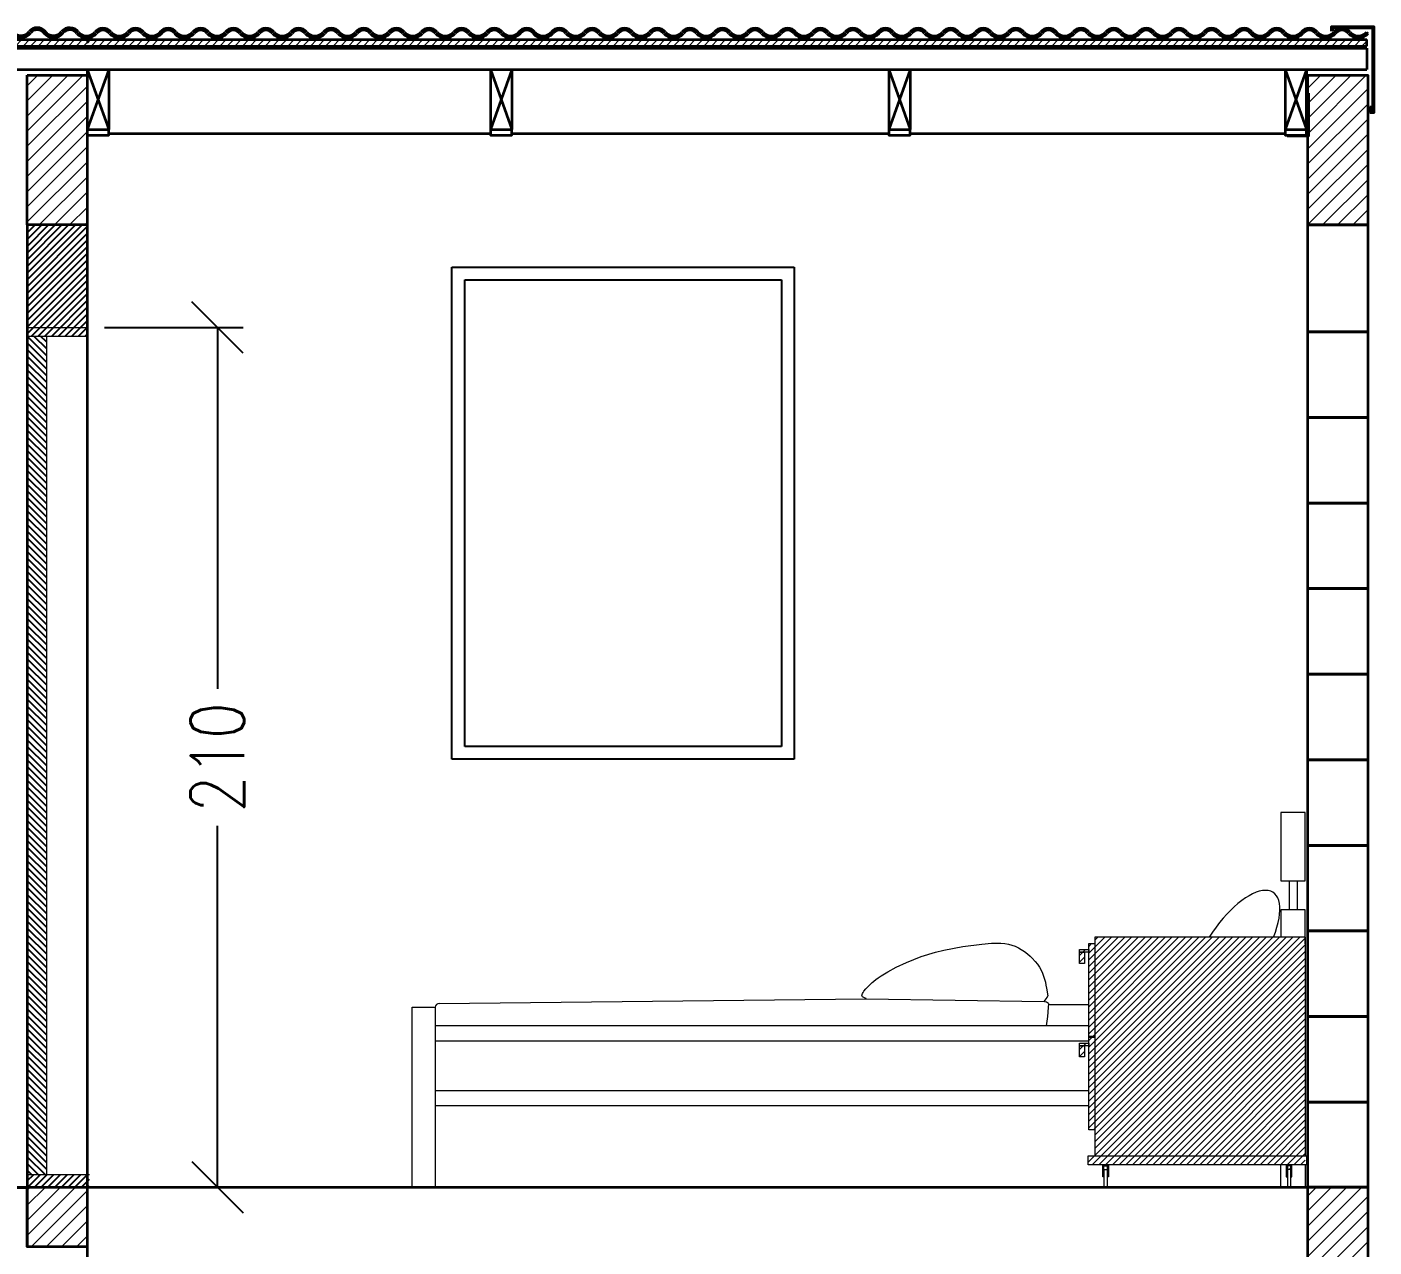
# Model space of a CAD drawing. Header units: metres. Extents: x -90 to 10476, y -9 to 23.
# Drawn here: x -45.351 to -42.203, y 9.561 to 12.412 of the extents above; entities that cross this region are included whole.
import ezdxf

# ---------------------------------------------------------------- set-up
doc = ezdxf.new("R2010")
doc.units = ezdxf.units.M
doc.header["$LTSCALE"] = 5
doc.header["$MEASUREMENT"] = 0
doc.layers.get('0').update_dxf_attribs({"color": 253})
for name, color, linetype, lineweight in [('A-ANNO-NOTE', 7, 'Continuous', 35), ('A-ELEV-MBE1', 7, 'Continuous', 35), ('A-FURN', 253, 'Continuous', 18), ('A-GLAZ-FULL', 4, 'Continuous', 25), ('A-SECT-MCUT', 7, 'Continuous', 35), ('A-SECT-PATT', 8, 'Continuous', 18)]:
    doc.layers.add(name, color=color, linetype=linetype, lineweight=lineweight)
doc.layers.add('quote', color=3, linetype='Continuous')
doc.styles.add('E-ROMANS', font='romans.shx', dxfattribs={"width": 0.8})
doc.dimstyles.new('E-0100_TICK_12', dxfattribs={"dimscale": 0.001, "dimtxt": 125, "dimasz": 120, "dimexe": 60, "dimexo": 40, "dimgap": 30, "dimtad": 0, "dimzin": 0, "dimdsep": 46, "dimtxsty": 'E-ROMANS', "dimblk": 'OBLIQUE', "dimcen": 60, "dimclrd": 256, "dimclre": 256, "dimclrt": 256, "dimadec": 0, "dimazin": 0, "dimtfac": 1, "dimtmove": 1, "dimatfit": 3, "dimldrblk": 'OPEN90', "dimfxl": 1, "dimtfill": 1, "dimtolj": 1, "dimtzin": 0, "dimlwd": -1, "dimarcsym": 0})
pattern_1 = [(45, (-50.12109, 3.721465), (-0.01767767, 0.01767767), [])]
pattern_2 = [(45, (10.137231, -9e-16), (-0.007857724, 0.007857724), [])]

# ---------------------------------------------------------------- blocks, each defined once
blk = doc.blocks.new('A$C5D344876')
for points in [[(-76.67, 26.21), (-35.17, 26.21), (-35.17, 69.36), (-76.67, 69.36)], [(-77.89, 66.36), (-79.69, 66.36), (-79.69, 66.9), (-77.89, 66.9)], [(-77.89, 68.08), (-76.67, 68.08), (-76.67, 49.77), (-77.89, 49.77)], [(-79.69, 66.36), (-78.73, 66.36), (-78.73, 64.17), (-79.69, 64.17)], [(-77.89, 47.93), (-79.69, 47.93), (-79.69, 48.48), (-77.89, 48.48)], [(-79.69, 47.93), (-78.73, 47.93), (-78.73, 45.74), (-79.69, 45.74)], [(-77.89, 49.66), (-76.67, 49.66), (-76.67, 31.34), (-77.89, 31.34)], [(-78.02, 26.21), (-34.94, 26.21), (-34.94, 24.48), (-78.02, 24.48)]]:
    blk.add_lwpolyline(points, close=True)
for points in [[(-74.87, 22.08), (-75.12, 22.08), (-75.12, 24.48), (-74, 24.48), (-74, 22.08), (-74.26, 22.08)], [(-74.87, 22.3), (-74.89, 22.3), (-74.89, 24.25), (-74.23, 24.25), (-74.23, 22.3), (-74.26, 22.3)], [(-38.08, 22.08), (-37.84, 22.08), (-37.84, 24.48), (-38.95, 24.48), (-38.95, 22.08), (-38.7, 22.08)], [(-38.08, 22.3), (-38.06, 22.3), (-38.06, 24.25), (-38.73, 24.25), (-38.73, 22.3), (-38.7, 22.3)], [(-74.87, 23.48), (-74.8, 23.52), (-74.71, 23.54), (-74.62, 23.56), (-74.54, 23.57), (-74.45, 23.56), (-74.38, 23.54), (-74.31, 23.52), (-74.26, 23.48)], [(-74.87, 20.15), (-74.87, 23.48)], [(-74.26, 23.48), (-74.26, 20.15)], [(-38.08, 23.48), (-38.16, 23.52), (-38.24, 23.54), (-38.33, 23.56), (-38.42, 23.57), (-38.5, 23.56), (-38.58, 23.54), (-38.65, 23.52), (-38.7, 23.48)], [(-38.7, 23.48), (-38.7, 20.15)], [(-38.08, 20.15), (-38.08, 23.48)], [(-74.87, 20.15), (-74.8, 20.11), (-74.71, 20.08), (-74.62, 20.07), (-74.54, 20.06), (-74.45, 20.07), (-74.38, 20.08), (-74.31, 20.11), (-74.26, 20.15)], [(-38.08, 20.15), (-38.16, 20.11), (-38.24, 20.08), (-38.33, 20.07), (-38.42, 20.06), (-38.5, 20.07), (-38.58, 20.08), (-38.65, 20.11), (-38.7, 20.15)]]:
    blk.add_lwpolyline(points)
blk = doc.blocks.new('_Oblique')
at = {"color": 0, "linetype": 'ByBlock', "lineweight": -2}
blk.add_line((-0.5, -0.5), (0.5, 0.5), dxfattribs=at)
blk = doc.blocks.new('*D277')
at = {"layer": 'quote', "lineweight": -2, "transparency": 16777216}
for p, q in [((-45.1699, 11.7101), (-44.8462, 11.7101)), ((-45.1699, 9.7012), (-44.8462, 9.7012))]:
    blk.add_line(p, q, dxfattribs=at)
at = {"layer": 'quote', "transparency": 16777216}
for p, q in [((-44.9062, 11.7101), (-44.9062, 10.8642)), ((-44.9062, 9.7012), (-44.9062, 10.5471))]:
    blk.add_line(p, q, dxfattribs=at)
at = {"layer": 'quote', "transparency": 16777216, "xscale": 0.12, "yscale": 0.12, "zscale": 0.12}
for p, rotation in [((-44.9062, 11.7101), 90), ((-44.9062, 9.7012), 270)]:
    blk.add_blockref('_Oblique', p, dxfattribs=dict(at, rotation=rotation))
at = {"layer": 'quote', "transparency": 16777216, "insert": (-44.9062, 10.7056), "char_height": 0.125, "attachment_point": 5, "rotation": 90, "style": 'E-ROMANS', "bg_fill": 3, "box_fill_scale": 1.25, "bg_fill_color": 256, "bg_fill_true_color": 13158600, "bg_fill_transparency": 0}
blk.add_mtext('\\A1;210', dxfattribs=at)
blk = doc.blocks.new('_Open90')
at = {"color": 0, "linetype": 'ByBlock', "lineweight": -2}
for p, q in [((-0.5, 0.5), (0, 0)), ((0, 0), (-1, 0)), ((0, 0), (-0.5, -0.5))]:
    blk.add_line(p, q, dxfattribs=at)

msp = doc.modelspace()

# ---------------------------------------------------------------- hatches: boundary and pattern name
at = {"true_color": 0x636466}
h = msp.add_hatch(dxfattribs=at)
h.set_pattern_fill('ANSI31', color=251, scale=0.0035)
h.set_pattern_definition(pattern_2)
h.paths.add_polyline_path([(-45.2101, 11.9497), (-45.3494, 11.9497), (-45.3494, 11.7101), (-45.2096, 11.7101)])
h.paths.add_polyline_path([(-45.2096, 11.7101), (-45.3494, 11.7101), (-45.3494, 11.6901), (-45.2096, 11.6901)])
h = msp.add_hatch(dxfattribs=at)
h.set_pattern_fill('ANSI31', color=251, scale=0.0035, angle=90)
h.set_pattern_definition([(135, (-28.74169, 2.262853), (-0.007857724, -0.007857724), [])])
h.paths.add_polyline_path([(-45.3506, 9.7301), (-45.3056, 9.7301), (-45.3057, 11.6901), (-45.3507, 11.6901)])
h = msp.add_hatch(dxfattribs=at)
h.set_pattern_fill('ANSI31', color=251, scale=0.0035)
h.set_pattern_definition(pattern_2)
h.paths.add_polyline_path([(-45.3495, 9.73), (-45.3496, 9.7012), (-45.2098, 9.7012), (-45.2051, 9.7012), (-45.2051, 9.73)])
at = {"layer": 'A-FURN', "true_color": 0x636466}
h = msp.add_hatch(dxfattribs=at)
h.set_pattern_fill('ANSI31', color=251, scale=0.0035)
h.set_pattern_definition([(45, (0, -3e-15), (-0.007857724, 0.007857724), [])])
h.paths.add_polyline_path([(-42.8699, 10.0381), (-42.8912, 10.0381), (-42.8912, 10.0316), (-42.8798, 10.0316), (-42.8699, 10.0316)])
h.paths.add_polyline_path([(-42.8798, 10.0316), (-42.8912, 10.0316), (-42.8912, 10.0057), (-42.8798, 10.0057)])
h.paths.add_polyline_path([(-42.8554, 10.0435), (-42.8699, 10.0435), (-42.8699, 9.9271), (-42.8554, 9.9271)])
h.paths.add_polyline_path([(-42.8554, 10.0786), (-42.8699, 10.0786), (-42.8699, 10.0534), (-42.8554, 10.0534)])
h.paths.add_polyline_path([(-42.8554, 10.0521), (-42.8699, 10.0521), (-42.8699, 10.0435), (-42.8554, 10.0435)])
h.paths.add_polyline_path([(-42.8554, 9.9271), (-42.8699, 9.9271), (-42.8699, 9.892), (-42.8554, 9.892)])
h.paths.add_polyline_path([(-42.8554, 9.892), (-42.8699, 9.892), (-42.8699, 9.835), (-42.8554, 9.835)])
h.paths.add_polyline_path([(-42.8699, 10.2565), (-42.8912, 10.2565), (-42.8912, 10.2501), (-42.8699, 10.2501)])
h.paths.add_polyline_path([(-42.8798, 10.2501), (-42.8912, 10.2501), (-42.8912, 10.2241), (-42.8798, 10.2241)])
h.paths.add_polyline_path([(-42.8554, 10.2705), (-42.8699, 10.2705), (-42.8699, 10.1274), (-42.8554, 10.1274)])
h.paths.add_polyline_path([(-42.8554, 10.1274), (-42.8699, 10.1274), (-42.8699, 10.0786), (-42.8554, 10.0786)])
h.paths.add_polyline_path([(-42.6285, 10.1815), (-42.6278, 10.1896), (-42.6267, 10.1979), (-42.6251, 10.2064), (-42.6232, 10.2148), (-42.621, 10.223), (-42.6185, 10.231), (-42.6157, 10.2388), (-42.6125, 10.2464), (-42.6089, 10.254), (-42.605, 10.2616), (-42.6006, 10.2693), (-42.5957, 10.2771), (-42.5902, 10.2853), (-42.59, 10.2857), (-42.8554, 10.2857), (-42.8554, 10.1274), (-42.4449, 10.1274), (-42.4441, 10.0786), (-42.4205, 10.0786), (-42.4205, 10.122), (-42.4017, 10.122), (-42.4017, 10.1897), (-42.4205, 10.1897), (-42.4205, 10.2857), (-42.4434, 10.2857), (-42.4444, 10.2837), (-42.4479, 10.2772), (-42.4518, 10.2704), (-42.4559, 10.2634), (-42.4604, 10.2561), (-42.4652, 10.2485), (-42.4703, 10.2408), (-42.4755, 10.2331), (-42.4808, 10.2254), (-42.4862, 10.2178), (-42.4916, 10.2105), (-42.497, 10.2034), (-42.5022, 10.1967), (-42.5074, 10.1904), (-42.5125, 10.1844), (-42.5176, 10.1787), (-42.5226, 10.1733), (-42.5276, 10.1682), (-42.5326, 10.1634), (-42.5376, 10.1588), (-42.5427, 10.1544), (-42.5477, 10.1503), (-42.5526, 10.1464), (-42.5575, 10.1428), (-42.5623, 10.1396), (-42.567, 10.1367), (-42.5715, 10.1343), (-42.5758, 10.1322), (-42.5799, 10.1306), (-42.5837, 10.1295), (-42.5875, 10.1288), (-42.591, 10.1285), (-42.5946, 10.1286), (-42.598, 10.1292), (-42.6015, 10.1301), (-42.6049, 10.1315), (-42.6084, 10.1332), (-42.6119, 10.1353), (-42.6153, 10.138), (-42.6185, 10.1411), (-42.6213, 10.1449), (-42.6239, 10.1493), (-42.6259, 10.1543), (-42.6274, 10.1601), (-42.6284, 10.1666), (-42.6287, 10.1738)])
h.paths.add_polyline_path([(-42.4755, 10.2331), (-42.4703, 10.2408), (-42.4652, 10.2485), (-42.4604, 10.2561), (-42.4559, 10.2634), (-42.4518, 10.2704), (-42.4479, 10.2772), (-42.4444, 10.2837), (-42.4434, 10.2857), (-42.59, 10.2857), (-42.5902, 10.2853), (-42.5957, 10.2771), (-42.6006, 10.2693), (-42.605, 10.2616), (-42.6089, 10.254), (-42.6125, 10.2464), (-42.6157, 10.2388), (-42.6185, 10.231), (-42.621, 10.223), (-42.6232, 10.2148), (-42.6251, 10.2064), (-42.6267, 10.1979), (-42.6278, 10.1896), (-42.6285, 10.1815), (-42.6287, 10.1738), (-42.6284, 10.1666), (-42.6274, 10.1601), (-42.6259, 10.1543), (-42.6239, 10.1493), (-42.6213, 10.1449), (-42.6185, 10.1411), (-42.6153, 10.138), (-42.6119, 10.1353), (-42.6084, 10.1332), (-42.6049, 10.1315), (-42.6015, 10.1301), (-42.598, 10.1292), (-42.5946, 10.1286), (-42.591, 10.1285), (-42.5875, 10.1288), (-42.5837, 10.1295), (-42.5799, 10.1306), (-42.5758, 10.1322), (-42.5715, 10.1343), (-42.567, 10.1367), (-42.5623, 10.1396), (-42.5575, 10.1428), (-42.5526, 10.1464), (-42.5477, 10.1503), (-42.5427, 10.1544), (-42.5376, 10.1588), (-42.5326, 10.1634), (-42.5276, 10.1682), (-42.5226, 10.1733), (-42.5176, 10.1787), (-42.5125, 10.1844), (-42.5074, 10.1904), (-42.5022, 10.1967), (-42.497, 10.2034), (-42.4916, 10.2105), (-42.4862, 10.2178), (-42.4808, 10.2254)], flags=17)
h.paths.add_polyline_path([(-42.4449, 10.1274), (-42.8554, 10.1274), (-42.8554, 10.0786), (-42.4441, 10.0786)], flags=17)
h.paths.add_polyline_path([(-42.4205, 10.0786), (-42.8554, 10.0786), (-42.8554, 10.0534), (-42.8554, 10.0435), (-42.4205, 10.0435)])
h.paths.add_polyline_path([(-42.4205, 10.0435), (-42.8554, 10.0435), (-42.8554, 9.9271), (-42.4205, 9.9271)])
h.paths.add_polyline_path([(-42.4205, 9.9271), (-42.8554, 9.9271), (-42.8554, 9.892), (-42.4205, 9.892)])
h.paths.add_polyline_path([(-42.4205, 9.892), (-42.8554, 9.892), (-42.8554, 9.835), (-42.8554, 9.7741), (-42.4205, 9.7741)])
h.paths.add_polyline_path([(-42.4205, 9.7741), (-42.8554, 9.7741), (-42.8714, 9.7741), (-42.8714, 9.7536), (-42.4205, 9.7536)])
h.paths.add_polyline_path([(-42.8343, 9.7509), (-42.8264, 9.7509), (-42.8264, 9.7278), (-42.8268, 9.7278), (-42.8268, 9.7251), (-42.8238, 9.7251), (-42.8238, 9.7536), (-42.837, 9.7536), (-42.837, 9.7251), (-42.8341, 9.7251), (-42.8341, 9.7278), (-42.8343, 9.7278)])
h.paths.add_polyline_path([(-42.8264, 9.7509), (-42.8343, 9.7509), (-42.8343, 9.7278), (-42.8341, 9.7278), (-42.8341, 9.7417), (-42.8332, 9.7422), (-42.8322, 9.7425), (-42.8311, 9.7427), (-42.8301, 9.7428), (-42.8291, 9.7427), (-42.8282, 9.7425), (-42.8274, 9.7422), (-42.8268, 9.7417), (-42.8268, 9.7278), (-42.8264, 9.7278)], flags=17)
h.paths.add_polyline_path([(-42.395, 9.7536), (-42.4082, 9.7536), (-42.4082, 9.7251), (-42.4052, 9.7251), (-42.4052, 9.7278), (-42.4056, 9.7278), (-42.4056, 9.7509), (-42.3977, 9.7509), (-42.3977, 9.7278), (-42.3979, 9.7278), (-42.3979, 9.7251), (-42.395, 9.7251)])
h.paths.add_polyline_path([(-42.3977, 9.7509), (-42.4056, 9.7509), (-42.4056, 9.7278), (-42.4052, 9.7278), (-42.4052, 9.7417), (-42.4046, 9.7422), (-42.4038, 9.7425), (-42.4029, 9.7427), (-42.4019, 9.7428), (-42.4009, 9.7427), (-42.3998, 9.7425), (-42.3988, 9.7422), (-42.3979, 9.7417), (-42.3979, 9.7278), (-42.3977, 9.7278)], flags=17)
h.paths.add_polyline_path([(-42.3637, 10.2857), (-42.4205, 10.2857), (-42.4205, 10.1897), (-42.3637, 10.1897)])
h.paths.add_polyline_path([(-42.3827, 10.1897), (-42.4017, 10.1897), (-42.4017, 10.122), (-42.3827, 10.122)])
h.paths.add_polyline_path([(-42.3634, 10.1897), (-42.3827, 10.1897), (-42.3827, 10.122), (-42.3634, 10.122)])
h.paths.add_polyline_path([(-42.3637, 10.122), (-42.4205, 10.122), (-42.4205, 9.7741), (-42.3637, 9.7741)])
h.paths.add_polyline_path([(-42.3637, 9.7741), (-42.4205, 9.7741), (-42.4205, 9.7536), (-42.3637, 9.7536)])
at = {"layer": 'A-SECT-PATT'}
h = msp.add_hatch(dxfattribs=at)
h.set_pattern_fill('ANSI31', color=256, scale=0.1, style=0)
h.set_pattern_definition([(45, (-68.793885, -5.674175), (-0.008838835, 0.008838835), [])])
h.paths.add_polyline_path([(-42.2197, 12.3828), (-48.3504, 12.3828), (-48.3504, 12.3678), (-42.2197, 12.3678)])
h = msp.add_hatch(dxfattribs=at)
h.set_pattern_fill('ANSI31', color=256, scale=0.2, style=0)
h.set_pattern_definition(pattern_1)
h.paths.add_polyline_path([(-45.2107, 12.2997), (-45.3507, 12.2997), (-45.3507, 11.9497), (-45.2107, 11.9497)])
h = msp.add_hatch(dxfattribs=at)
h.set_pattern_fill('ANSI31', color=256, scale=0.2, style=0)
h.set_pattern_definition([(45, (-47.122473, 3.721465), (-0.01767767, 0.01767767), [])])
h.paths.add_polyline_path([(-42.2179, 12.2997), (-42.3579, 12.2997), (-42.3579, 11.9497), (-42.2179, 11.9497)])
h = msp.add_hatch(dxfattribs=at)
h.set_pattern_fill('ANSI31', color=256, scale=0.2, style=0)
h.set_pattern_definition(pattern_1)
h.paths.add_polyline_path([(-45.2104, 9.7012), (-45.3504, 9.7012), (-45.3504, 9.5619), (-45.2104, 9.5619)])
h = msp.add_hatch(dxfattribs=at)
h.set_pattern_fill('ANSI31', color=256, scale=0.2, style=0)
h.set_pattern_definition([(45, (-47.128177, 1.127572), (-0.01767767, 0.01767767), [])])
h.paths.add_polyline_path([(-42.2178, 9.7012), (-42.3578, 9.7012), (-42.3578, 9.3512), (-42.2178, 9.3512)])

# ---------------------------------------------------------------- linework, layer by layer
at = {"layer": 'A-ANNO-NOTE', "color": 252, "true_color": 0x939598}
msp.add_line((-45.2107, 12.3759), (-45.2043, 12.3828), dxfattribs=at)
at = {"layer": 'A-ANNO-NOTE'}
for p, q in [((-42.3732, 12.4005), (-42.3694, 12.3973)), ((-42.297, 12.4005), (-42.2932, 12.3973)), ((-42.2208, 12.4005), (-42.217, 12.3973)), ((-42.2197, 12.3678), (-42.2198, 12.3828)), ((-42.2197, 12.3631), (-42.2197, 12.3131)), ((-45.2107, 11.9497), (-45.2104, 9.7012)), ((-45.2104, 9.7012), (-42.3579, 9.7012)), ((-45.2104, 9.5619), (-45.2099, 7.3506))]:
    msp.add_line(p, q, dxfattribs=at)
at = {"layer": 'A-ELEV-MBE1'}
for p, q in [((-48.3504, 12.3828), (-42.2198, 12.3828)), ((-44.1639, 12.4005), (-44.1678, 12.3973)), ((-44.1258, 12.4005), (-44.122, 12.3973)), ((-43.5543, 12.4005), (-43.5582, 12.3973)), ((-42.4875, 12.4005), (-42.4914, 12.3973)), ((-42.4494, 12.4005), (-42.4456, 12.3973)), ((-48.3504, 12.3678), (-45.2107, 12.3678)), ((-48.3504, 12.3631), (-45.2107, 12.3631)), ((-45.2107, 12.3678), (-42.2197, 12.3678)), ((-45.2107, 12.3631), (-42.2197, 12.3631)), ((-48.3501, 12.3131), (-45.2107, 12.3131)), ((-45.3547, 12.3131), (-42.2197, 12.3131)), ((-42.3606, 12.1592), (-42.3606, 12.3131)), ((-42.213, 12.2124), (-42.213, 12.2254)), ((-42.213, 12.2254), (-42.21, 12.2254)), ((-42.21, 12.2154), (-42.21, 12.2254)), ((-42.3606, 12.2075), (-42.3563, 12.2075)), ((-45.1602, 12.1632), (-44.2681, 12.1632)), ((-44.2181, 12.1632), (-43.3368, 12.1632)), ((-43.2868, 12.1632), (-42.4106, 12.1632)), ((-45.3507, 11.9497), (-45.3504, 9.5619)), ((-48.2104, 9.7006), (-45.3505, 9.7008)), ((-45.3124, 9.7008), (-45.9986, 9.7008))]:
    msp.add_line(p, q, dxfattribs=at)
for points in [[(-42.213, 12.2124), (-42.203, 12.2124), (-42.203, 12.4124), (-42.303, 12.4124), (-42.303, 12.4024)], [(-42.21, 12.2154), (-42.206, 12.2154), (-42.206, 12.4094), (-42.3, 12.4094), (-42.3, 12.4024)], [(-42.3563, 12.2575), (-42.3563, 12.1575), (-42.4063, 12.1575)], [(-45.2102, 12.173), (-45.2102, 12.1592), (-45.1602, 12.1592), (-45.1602, 12.173)], [(-44.2681, 12.173), (-44.2681, 12.1592), (-44.2181, 12.1592), (-44.2181, 12.173)], [(-43.3368, 12.173), (-43.3368, 12.1592), (-43.2868, 12.1592), (-43.2868, 12.173)], [(-42.4106, 12.173), (-42.4106, 12.1592), (-42.3606, 12.1592), (-42.3606, 12.173)]]:
    msp.add_lwpolyline(points, dxfattribs=at)
for centre, radius, start, end in [((-45.3273, 12.3859), 0.0247, 39.4241, 140.5759), ((-45.3273, 12.3859), 0.0197, 39.4241, 140.5759), ((-45.2509, 12.3855), 0.0251, 36.6399, 140.1072), ((-45.2509, 12.3855), 0.0201, 35.9755, 139.9789), ((-45.1736, 12.3848), 0.0247, 39.4241, 140.5759), ((-45.1736, 12.3848), 0.0197, 39.4241, 140.5759), ((-45.0974, 12.3848), 0.0247, 39.4241, 140.5759), ((-45.0974, 12.3848), 0.0197, 39.4241, 140.5759), ((-45.0212, 12.3848), 0.0247, 39.4241, 140.5759), ((-45.0212, 12.3848), 0.0197, 39.4241, 140.5759), ((-44.945, 12.3848), 0.0247, 39.4241, 140.5759), ((-44.945, 12.3848), 0.0197, 39.4241, 140.5759), ((-44.8688, 12.3848), 0.0247, 39.4241, 140.5759), ((-44.8688, 12.3848), 0.0197, 39.4241, 140.5759), ((-44.7926, 12.3848), 0.0247, 39.4241, 140.5759), ((-44.7926, 12.3848), 0.0197, 39.4241, 140.5759), ((-44.7164, 12.3848), 0.0247, 39.4241, 140.5759), ((-44.7164, 12.3848), 0.0197, 39.4241, 140.5759), ((-44.6402, 12.3848), 0.0247, 39.4241, 140.5759), ((-44.6402, 12.3848), 0.0197, 39.4241, 140.5759), ((-44.564, 12.3848), 0.0247, 39.4241, 140.5759), ((-44.564, 12.3848), 0.0197, 39.4241, 140.5759), ((-44.4878, 12.3848), 0.0247, 39.4241, 140.5759), ((-44.4878, 12.3848), 0.0197, 39.4241, 140.5759), ((-44.4116, 12.3848), 0.0247, 39.4241, 140.5759), ((-44.4116, 12.3848), 0.0197, 39.4241, 140.5759), ((-44.3354, 12.3848), 0.0247, 39.4241, 140.5759), ((-44.3354, 12.3848), 0.0197, 39.4241, 140.5759), ((-44.2592, 12.3848), 0.0247, 39.4241, 140.5759), ((-44.2592, 12.3848), 0.0197, 39.4241, 140.5759), ((-44.183, 12.3848), 0.0247, 39.4241, 140.5759), ((-44.183, 12.3848), 0.0197, 39.4241, 140.5759), ((-44.1068, 12.3848), 0.0247, 39.4241, 140.5759), ((-44.1068, 12.3848), 0.0197, 39.4241, 140.5759), ((-44.0306, 12.3848), 0.0247, 39.4241, 140.5759), ((-44.0306, 12.3848), 0.0197, 39.4241, 140.5759), ((-43.9544, 12.3848), 0.0247, 39.4241, 140.5759), ((-43.9544, 12.3848), 0.0197, 39.4241, 140.5759), ((-43.8782, 12.3848), 0.0247, 39.4241, 140.5759), ((-43.8782, 12.3848), 0.0197, 39.4241, 140.5759), ((-43.802, 12.3848), 0.0247, 39.4241, 140.5759), ((-43.802, 12.3848), 0.0197, 39.4241, 140.5759), ((-43.7258, 12.3848), 0.0247, 39.4241, 140.5759), ((-43.7258, 12.3848), 0.0197, 39.4241, 140.5759), ((-43.6496, 12.3848), 0.0247, 39.4241, 140.5759), ((-43.6496, 12.3848), 0.0197, 39.4241, 140.5759), ((-43.5734, 12.3848), 0.0247, 39.4241, 140.5759), ((-43.5734, 12.3848), 0.0197, 39.4241, 140.5759), ((-43.4972, 12.3848), 0.0247, 39.4241, 140.5759), ((-43.4972, 12.3848), 0.0247, 39.4241, 140.5759), ((-43.4972, 12.3848), 0.0197, 39.4241, 140.5759), ((-43.4972, 12.3848), 0.0197, 39.4241, 140.5759), ((-43.421, 12.3848), 0.0247, 39.4241, 140.5759), ((-43.421, 12.3848), 0.0197, 39.4241, 140.5759), ((-43.3448, 12.3848), 0.0247, 39.4241, 140.5759), ((-43.3448, 12.3848), 0.0197, 39.4241, 140.5759), ((-43.2686, 12.3848), 0.0247, 39.4241, 140.5759), ((-43.2686, 12.3848), 0.0197, 39.4241, 140.5759), ((-43.1924, 12.3848), 0.0247, 39.4241, 140.5759), ((-43.1924, 12.3848), 0.0197, 39.4241, 140.5759), ((-43.1162, 12.3848), 0.0247, 39.4241, 140.5759), ((-43.1162, 12.3848), 0.0197, 39.4241, 140.5759), ((-43.04, 12.3848), 0.0247, 39.4241, 140.5759), ((-43.04, 12.3848), 0.0197, 39.4241, 140.5759), ((-42.9638, 12.3848), 0.0247, 39.4241, 140.5759), ((-42.9638, 12.3848), 0.0197, 39.4241, 140.5759), ((-42.8876, 12.3848), 0.0247, 39.4241, 140.5759), ((-42.8876, 12.3848), 0.0197, 39.4241, 140.5759), ((-42.8114, 12.3848), 0.0247, 39.4241, 140.5759), ((-42.8114, 12.3848), 0.0197, 39.4241, 140.5759), ((-42.7352, 12.3848), 0.0247, 39.4241, 140.5759), ((-42.7352, 12.3848), 0.0197, 39.4241, 140.5759), ((-42.659, 12.3848), 0.0247, 39.4241, 140.5759), ((-42.659, 12.3848), 0.0197, 39.4241, 140.5759), ((-42.5828, 12.3848), 0.0247, 39.4241, 140.5759), ((-42.5828, 12.3848), 0.0197, 39.4241, 140.5759), ((-42.5066, 12.3848), 0.0247, 39.4241, 140.5759), ((-42.5066, 12.3848), 0.0197, 39.4241, 140.5759), ((-42.4304, 12.3848), 0.0247, 39.4241, 140.5759), ((-42.4304, 12.3848), 0.0197, 39.4241, 140.5759), ((-42.3542, 12.3848), 0.0247, 39.4241, 140.5759), ((-42.3542, 12.3848), 0.0197, 39.4241, 140.5759), ((-42.278, 12.3848), 0.0247, 39.4241, 140.5759), ((-42.278, 12.3848), 0.0197, 39.4241, 140.5759), ((-45.3654, 12.4172), 0.0297, 219.4241, 320.5759), ((-45.3654, 12.4172), 0.0247, 219.4241, 320.5759), ((-45.2892, 12.4172), 0.0297, 219.4241, 320.5759), ((-45.2892, 12.4172), 0.0247, 219.4241, 320.5759), ((-45.2117, 12.4161), 0.0297, 219.4241, 320.5759), ((-45.2117, 12.4161), 0.0247, 219.4241, 320.5759), ((-45.1355, 12.4161), 0.0297, 219.4241, 320.5759), ((-45.1355, 12.4161), 0.0247, 219.4241, 320.5759), ((-45.0593, 12.4161), 0.0297, 219.4241, 320.5759), ((-45.0593, 12.4161), 0.0247, 219.4241, 320.5759), ((-44.9831, 12.4161), 0.0297, 219.4241, 320.5759), ((-44.9831, 12.4161), 0.0247, 219.4241, 320.5759), ((-44.9069, 12.4161), 0.0297, 219.4241, 320.5759), ((-44.9069, 12.4161), 0.0247, 219.4241, 320.5759), ((-44.8307, 12.4161), 0.0297, 219.4241, 320.5759), ((-44.8307, 12.4161), 0.0247, 219.4241, 320.5759), ((-44.7545, 12.4161), 0.0297, 219.4241, 320.5759), ((-44.7545, 12.4161), 0.0247, 219.4241, 320.5759), ((-44.6783, 12.4161), 0.0297, 219.4241, 320.5759), ((-44.6783, 12.4161), 0.0247, 219.4241, 320.5759), ((-44.6021, 12.4161), 0.0297, 219.4241, 320.5759), ((-44.6021, 12.4161), 0.0247, 219.4241, 320.5759), ((-44.5259, 12.4161), 0.0297, 219.4241, 320.5759), ((-44.5259, 12.4161), 0.0247, 219.4241, 320.5759), ((-44.4497, 12.4161), 0.0297, 219.4241, 320.5759), ((-44.4497, 12.4161), 0.0247, 219.4241, 320.5759), ((-44.3735, 12.4161), 0.0297, 219.4241, 320.5759), ((-44.3735, 12.4161), 0.0247, 219.4241, 320.5759), ((-44.2973, 12.4161), 0.0297, 219.4241, 320.5759), ((-44.2973, 12.4161), 0.0247, 219.4241, 320.5759), ((-44.2211, 12.4161), 0.0297, 219.4241, 320.5759), ((-44.2211, 12.4161), 0.0247, 219.4241, 320.5759), ((-44.1449, 12.4161), 0.0297, 219.4241, 320.5759), ((-44.1449, 12.4161), 0.0297, 219.4241, 320.5759), ((-44.1449, 12.4161), 0.0247, 219.4241, 320.5759), ((-44.1449, 12.4161), 0.0247, 219.4241, 320.5759), ((-44.0687, 12.4161), 0.0297, 219.4241, 320.5759), ((-44.0687, 12.4161), 0.0247, 219.4241, 320.5759), ((-43.9925, 12.4161), 0.0297, 219.4241, 320.5759), ((-43.9925, 12.4161), 0.0247, 219.4241, 320.5759), ((-43.9163, 12.4161), 0.0297, 219.4241, 320.5759), ((-43.9163, 12.4161), 0.0247, 219.4241, 320.5759), ((-43.8401, 12.4161), 0.0297, 219.4241, 320.5759), ((-43.8401, 12.4161), 0.0247, 219.4241, 320.5759), ((-43.7639, 12.4161), 0.0297, 219.4241, 320.5759), ((-43.7639, 12.4161), 0.0247, 219.4241, 320.5759), ((-43.6877, 12.4161), 0.0297, 219.4241, 320.5759), ((-43.6877, 12.4161), 0.0247, 219.4241, 320.5759), ((-43.6115, 12.4161), 0.0297, 219.4241, 320.5759), ((-43.6115, 12.4161), 0.0247, 219.4241, 320.5759), ((-43.5353, 12.4161), 0.0297, 219.4241, 320.5759), ((-43.5353, 12.4161), 0.0297, 219.4241, 320.5759), ((-43.5353, 12.4161), 0.0247, 219.4241, 320.5759), ((-43.5353, 12.4161), 0.0247, 219.4241, 320.5759), ((-43.4591, 12.4161), 0.0297, 219.4241, 320.5759), ((-43.4591, 12.4161), 0.0247, 219.4241, 320.5759), ((-43.3829, 12.4161), 0.0297, 219.4241, 320.5759), ((-43.3829, 12.4161), 0.0247, 219.4241, 320.5759), ((-43.3067, 12.4161), 0.0297, 219.4241, 320.5759), ((-43.3067, 12.4161), 0.0247, 219.4241, 320.5759), ((-43.2305, 12.4161), 0.0297, 219.4241, 320.5759), ((-43.2305, 12.4161), 0.0247, 219.4241, 320.5759), ((-43.1543, 12.4161), 0.0297, 219.4241, 320.5759), ((-43.1543, 12.4161), 0.0247, 219.4241, 320.5759), ((-43.0781, 12.4161), 0.0297, 219.4241, 320.5759), ((-43.0781, 12.4161), 0.0247, 219.4241, 320.5759), ((-43.0019, 12.4161), 0.0297, 219.4241, 320.5759), ((-43.0019, 12.4161), 0.0247, 219.4241, 320.5759), ((-42.9257, 12.4161), 0.0297, 219.4241, 320.5759), ((-42.9257, 12.4161), 0.0247, 219.4241, 320.5759), ((-42.8495, 12.4161), 0.0297, 219.4241, 320.5759), ((-42.8495, 12.4161), 0.0247, 219.4241, 320.5759), ((-42.7733, 12.4161), 0.0297, 219.4241, 320.5759), ((-42.7733, 12.4161), 0.0247, 219.4241, 320.5759), ((-42.6971, 12.4161), 0.0297, 219.4241, 320.5759), ((-42.6971, 12.4161), 0.0247, 219.4241, 320.5759), ((-42.6209, 12.4161), 0.0297, 219.4241, 320.5759), ((-42.6209, 12.4161), 0.0247, 219.4241, 320.5759), ((-42.5447, 12.4161), 0.0297, 219.4241, 320.5759), ((-42.5447, 12.4161), 0.0247, 219.4241, 320.5759), ((-42.4685, 12.4161), 0.0297, 219.4241, 320.5759), ((-42.4685, 12.4161), 0.0297, 219.4241, 320.5759), ((-42.4685, 12.4161), 0.0247, 219.4241, 320.5759), ((-42.4685, 12.4161), 0.0247, 219.4241, 320.5759), ((-42.3923, 12.4161), 0.0297, 219.4241, 320.5759), ((-42.3923, 12.4161), 0.0247, 219.4241, 320.5759), ((-42.3161, 12.4161), 0.0297, 219.4241, 320.5759), ((-42.3161, 12.4161), 0.0247, 219.4241, 320.5759), ((-42.2399, 12.4161), 0.0297, 219.4241, 320.5759), ((-42.2399, 12.4161), 0.0247, 219.4241, 320.5759)]:
    msp.add_arc(centre, radius, start, end, dxfattribs=at)
at = {"layer": 'A-FURN'}
for p, q in [((-45.3498, 11.7101), (-45.2099, 11.7101)), ((-45.3498, 11.6901), (-45.2099, 11.6901)), ((-42.4017, 10.417), (-42.4017, 10.3493)), ((-42.3827, 10.417), (-42.3827, 10.3493)), ((-43.3902, 10.1417), (-42.974, 10.1352)), ((-44.451, 10.122), (-44.397, 10.122)), ((-44.451, 9.7012), (-44.451, 10.122)), ((-44.397, 10.122), (-44.397, 9.7012)), ((-42.8699, 10.1274), (-42.9641, 10.1274)), ((-42.3637, 10.122), (-42.3637, 9.7741)), ((-42.8699, 10.0786), (-44.3969, 10.0786)), ((-42.8699, 10.0435), (-42.8699, 10.0786)), ((-44.3969, 10.0435), (-42.8699, 10.0435)), ((-44.3969, 9.9271), (-42.8699, 9.9271)), ((-44.3969, 9.892), (-42.8699, 9.892)), ((-45.2052, 9.73), (-45.3493, 9.73)), ((-42.4205, 9.7012), (-42.4205, 9.7536)), ((-42.3637, 9.7536), (-42.3637, 9.7012)), ((-44.397, 9.7012), (-44.451, 9.7012)), ((-42.4052, 9.7012), (-42.4205, 9.7012)), ((-42.3637, 9.7012), (-42.3979, 9.7012))]:
    msp.add_line(p, q, dxfattribs=at)
for points in [[(-45.3507, 11.6901), (-45.3057, 11.6901), (-45.3056, 9.7301), (-45.3506, 9.7301), (-45.3507, 11.6901)], [(-42.3637, 10.5767), (-42.4205, 10.5767), (-42.4205, 10.417), (-42.3637, 10.417), (-42.3637, 10.5767)], [(-42.3637, 10.3493), (-42.4205, 10.3493), (-42.4205, 10.2857)], [(-42.3634, 10.1897), (-42.3637, 10.3493)], [(-44.3878, 10.1301), (-43.391, 10.1413), (-43.3902, 10.1415), (-43.3902, 10.1418), (-43.3909, 10.1422), (-43.3952, 10.1442), (-43.3968, 10.1452), (-43.3982, 10.1464), (-43.3992, 10.1478), (-43.3997, 10.1495), (-43.3995, 10.1515), (-43.3986, 10.1538), (-43.3973, 10.1562), (-43.3954, 10.1589), (-43.3907, 10.1646), (-43.3823, 10.1734), (-43.3793, 10.1764), (-43.3767, 10.1788), (-43.3759, 10.1796), (-43.3732, 10.1819), (-43.3719, 10.1829), (-43.3677, 10.1862), (-43.362, 10.1903), (-43.3549, 10.195), (-43.3391, 10.2047), (-43.3198, 10.2155), (-43.2959, 10.2262), (-43.2617, 10.2401), (-43.2282, 10.2503), (-43.2082, 10.2552), (-43.164, 10.2634), (-43.1196, 10.2695), (-43.0971, 10.2712), (-43.0856, 10.2715), (-43.0752, 10.2712), (-43.0658, 10.2704), (-43.0573, 10.2689), (-43.0493, 10.2669), (-43.0418, 10.2642), (-43.0342, 10.2607), (-43.0274, 10.2568), (-43.0203, 10.2522), (-43.013, 10.2467), (-43.0068, 10.2413), (-43.002, 10.2366), (-42.9949, 10.2289), (-42.9897, 10.2222), (-42.9851, 10.2154), (-42.9813, 10.2084), (-42.978, 10.2013), (-42.9753, 10.1942), (-42.9731, 10.1871), (-42.9712, 10.18), (-42.9697, 10.1731), (-42.9683, 10.1661), (-42.9653, 10.1483)], [(-42.964, 10.1304), (-42.9643, 10.1211), (-42.9663, 10.0998), (-42.9694, 10.0786)]]:
    msp.add_lwpolyline(points, dxfattribs=at)
for centre, radius, start, end in [((-43.0182, 10.1742), 0.0589, 318.5969, 333.9697), ((-44.3882, 10.1213), 0.00879, 87.0804, 175.6226), ((-42.9785, 10.1133), 0.0224, 49.719, 78.4733)]:
    msp.add_arc(centre, radius, start, end, dxfattribs=at)
msp.add_ellipse((-42.5268, 10.2591), major_axis=(0.0882, 0.1307), ratio=0.417263, start_param=5.184131, end_param=7.931248, dxfattribs=at)
at = {"layer": 'A-GLAZ-FULL'}
for p, q in [((-44.3579, 11.8512), (-43.5579, 11.8512)), ((-44.3579, 10.7012), (-44.3579, 11.8512)), ((-43.5579, 11.8512), (-43.5579, 10.7012)), ((-44.3279, 11.8212), (-43.5879, 11.8212)), ((-44.3279, 10.7312), (-44.3279, 11.8212)), ((-43.5879, 11.8212), (-43.5879, 10.7312)), ((-43.5879, 10.7312), (-44.3279, 10.7312)), ((-43.5579, 10.7012), (-44.3579, 10.7012))]:
    msp.add_line(p, q, dxfattribs=at)
at = {"layer": 'A-SECT-MCUT'}
for p, q in [((-45.2102, 12.3131), (-45.2102, 12.173)), ((-45.2102, 12.3131), (-45.1602, 12.173)), ((-45.1602, 12.3131), (-45.2102, 12.173)), ((-45.1602, 12.3131), (-45.1602, 12.173)), ((-44.2681, 12.3131), (-44.2681, 12.173)), ((-44.2681, 12.3131), (-44.2181, 12.3131)), ((-44.2681, 12.3131), (-44.2181, 12.173)), ((-44.2181, 12.3131), (-44.2681, 12.173)), ((-44.2181, 12.3131), (-44.2181, 12.173)), ((-43.3368, 12.3131), (-43.3368, 12.173)), ((-43.3368, 12.3131), (-43.2868, 12.3131)), ((-43.3368, 12.3131), (-43.2868, 12.173)), ((-43.2868, 12.3131), (-43.3368, 12.173)), ((-43.2868, 12.3131), (-43.2868, 12.173)), ((-42.4106, 12.3131), (-42.4106, 12.173)), ((-42.4106, 12.3131), (-42.3606, 12.3131)), ((-42.4106, 12.3131), (-42.3606, 12.173)), ((-42.3606, 12.3131), (-42.4106, 12.173)), ((-42.3606, 12.3131), (-42.3606, 12.173)), ((-45.2102, 12.173), (-45.1602, 12.173)), ((-44.2681, 12.173), (-44.2181, 12.173)), ((-43.3368, 12.173), (-43.2868, 12.173)), ((-42.4106, 12.173), (-42.3606, 12.173))]:
    msp.add_line(p, q, dxfattribs=at)
for points in [[(-45.3507, 12.2997), (-45.2107, 12.2997), (-45.2107, 11.9497), (-45.3507, 11.9497)], [(-42.3579, 12.2997), (-42.2179, 12.2997), (-42.2179, 11.9497), (-42.3579, 11.9497)], [(-42.3579, 11.9497), (-42.2179, 11.9497), (-42.2179, 11.6999), (-42.3579, 11.6999)], [(-42.3579, 11.6999), (-42.2179, 11.6999), (-42.2179, 11.4999), (-42.3579, 11.4999)], [(-42.3579, 11.4999), (-42.2179, 11.4999), (-42.2179, 11.2999), (-42.3579, 11.2999)], [(-42.3579, 11.2999), (-42.2179, 11.2999), (-42.2179, 11.0999), (-42.3579, 11.0999)], [(-42.3579, 11.0999), (-42.2179, 11.0999), (-42.2179, 10.8999), (-42.3579, 10.8999)], [(-42.3579, 10.8999), (-42.2179, 10.8999), (-42.2179, 10.6999), (-42.3579, 10.6999)], [(-42.3579, 10.6999), (-42.2179, 10.6999), (-42.2179, 10.4999), (-42.3579, 10.4999)], [(-42.3579, 10.4999), (-42.2179, 10.4999), (-42.2179, 10.2999), (-42.3579, 10.2999)], [(-42.3579, 10.2999), (-42.2179, 10.2999), (-42.2179, 10.0999), (-42.3579, 10.0999)], [(-42.3579, 10.0999), (-42.2179, 10.0999), (-42.2179, 9.8999), (-42.3579, 9.8999)], [(-42.3579, 9.8999), (-42.2179, 9.8999), (-42.2179, 9.7012), (-42.3579, 9.7012)], [(-45.3504, 9.7012), (-45.2104, 9.7012), (-45.2104, 9.5619), (-45.3504, 9.5619)], [(-42.3579, 9.7012), (-42.2179, 9.7012), (-42.2179, 9.3512), (-42.3579, 9.3512)]]:
    msp.add_lwpolyline(points, close=True, dxfattribs=at)

# ---------------------------------------------------------------- block references
at = {"layer": 'A-FURN', "xscale": 0.01185547000543237, "yscale": 0.01185547000543237, "zscale": 0.01185547000543237}
msp.add_blockref('A$C5D344876', (-41.9464, 9.4634), dxfattribs=at)

# ---------------------------------------------------------------- next in the draw order: dimensions: what is measured, and where the dimension line sits
at = {"layer": 'quote'}
dim = msp.add_linear_dim(base=(-44.9062, 9.7012), p1=(-45.2099, 11.7101), p2=(-45.2099, 9.7012), angle=90, text='210', dimstyle='E-0100_TICK_12', dxfattribs=at)
dim.commit()
dim.dimension.update_dxf_attribs({"geometry": '*D277', "text_midpoint": (-44.9062, 10.7056)})

doc.saveas('drawing.dxf')
